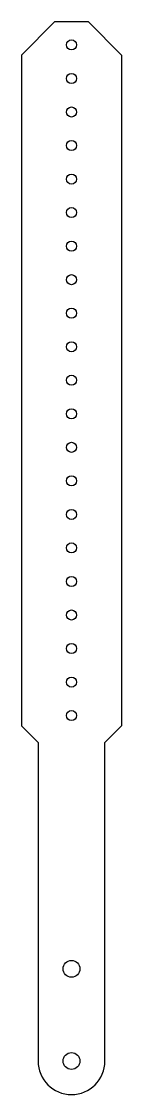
# Model space of a CAD drawing. Extents: x 3033 to 3063, y 309 to 629.
import ezdxf

# ---------------------------------------------------------------- set-up
doc = ezdxf.new("R2010")
doc.units = 0
doc.layers.get('0').update_dxf_attribs({"linetype": 'CONTINUOUS'})

msp = doc.modelspace()

# ---------------------------------------------------------------- linework, layer by layer
for p, q in [((3032.83, 618.53), (3042.83, 628.53)), ((3042.83, 628.53), (3052.83, 628.53)), ((3062.83, 618.53), (3052.83, 628.53)), ((3032.83, 618.53), (3032.83, 418.53)), ((3062.83, 618.53), (3062.83, 418.53)), ((3037.83, 413.53), (3032.83, 418.53)), ((3057.83, 413.53), (3062.83, 418.53)), ((3037.83, 413.53), (3037.83, 318.53)), ((3057.83, 318.53), (3057.83, 413.53))]:
    msp.add_line(p, q)
for centre, radius in [((3047.83, 621.53), 1.5), ((3047.83, 611.53), 1.5), ((3047.83, 601.53), 1.5), ((3047.83, 591.53), 1.5), ((3047.83, 581.53), 1.5), ((3047.83, 571.53), 1.5), ((3047.83, 561.53), 1.5), ((3047.83, 551.53), 1.5), ((3047.83, 541.53), 1.5), ((3047.83, 531.53), 1.5), ((3047.83, 521.53), 1.5), ((3047.83, 511.53), 1.5), ((3047.83, 501.53), 1.5), ((3047.83, 491.53), 1.5), ((3047.83, 481.53), 1.5), ((3047.83, 471.53), 1.5), ((3047.83, 461.53), 1.5), ((3047.83, 451.53), 1.5), ((3047.83, 441.53), 1.5), ((3047.83, 431.53), 1.5), ((3047.83, 421.53), 1.5), ((3047.83, 346.03), 2.5), ((3047.83, 318.53), 2.5)]:
    msp.add_circle(centre, radius)
msp.add_arc((3047.83, 318.53), 10, 180, 0)

doc.saveas('drawing.dxf')
